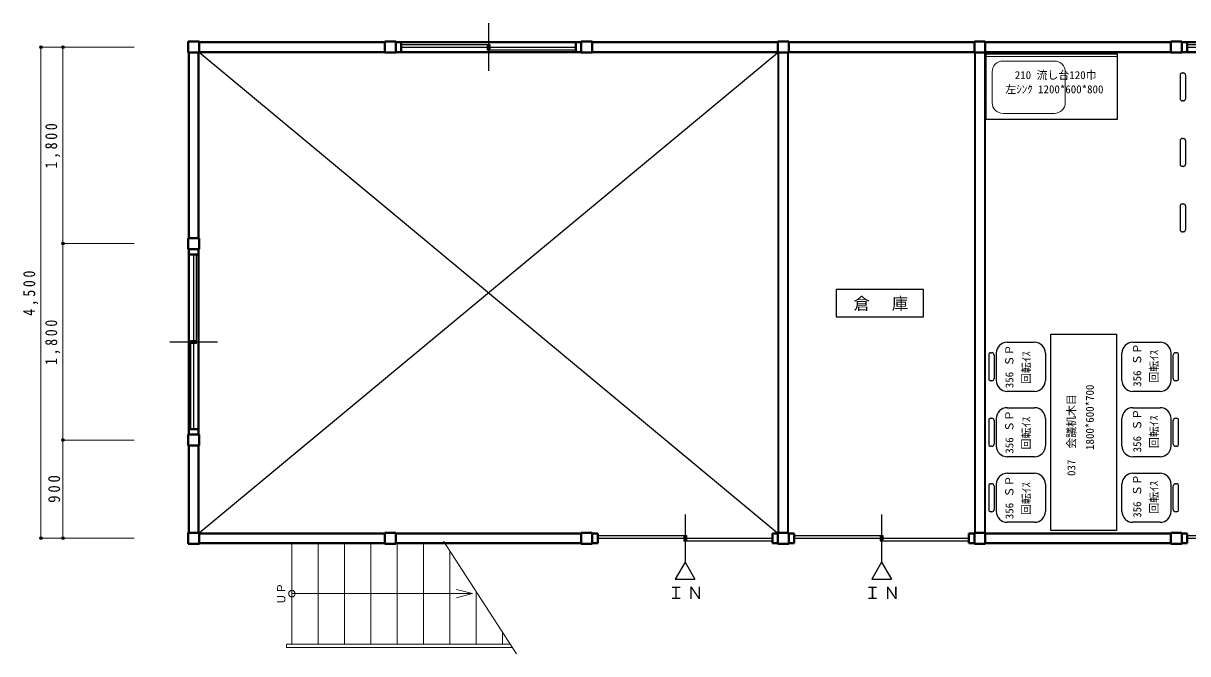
# Model space of a CAD drawing. Units: millimetres at full size, sheet at 1:50. Extents: x -8655 to 8652, y -6913 to 6546.
# Drawn here: x -8655 to 2009, y -6562 to -786 of the extents above; entities that cross this region are included whole.
import ezdxf
from ezdxf.enums import TextEntityAlignment as Align

# ---------------------------------------------------------------- set-up
doc = ezdxf.new("R2010")
doc.units = ezdxf.units.MM
doc.header["$LTSCALE"] = 50
doc.header["$PDMODE"] = 32
doc.header["$PDSIZE"] = 25
for name, color, linetype, lineweight in [('0-2', 2, 'Continuous', 40), ('0-3', 7, 'Continuous', 25), ('0-F', 4, 'Continuous', 18)]:
    doc.layers.add(name, color=color, linetype=linetype, lineweight=lineweight)
doc.styles.add('ＭＳ ゴシック', font='')
doc.styles.get('ＭＳ ゴシック').set_extended_font_data('MS Gothic')

msp = doc.modelspace()

# ---------------------------------------------------------------- linework, layer by layer
at = {"layer": '0-2', "color": 7, "lineweight": 25}
for p, q in [((-4394.53, -785.85), (-4394.53, -1222.1)), ((-5194.54, -978.98), (-4382.03, -978.98)), ((-5194.54, -1003.98), (-3594.53, -1003.98)), ((-4407.03, -978.98), (-4407.03, -1028.98)), ((-4407.03, -1028.98), (-3594.53, -1028.98)), ((-4382.03, -978.98), (-4382.03, -1028.98)), ((2005.46, -978.98), (2817.97, -978.98)), ((2005.46, -1003.98), (3605.47, -1003.98)), ((-7094.53, -4503.98), (-7094.53, -2903.98)), ((-7069.53, -3716.47), (-7069.53, -2903.98)), ((-7312.66, -3703.98), (-6876.41, -3703.98)), ((-7119.53, -4503.98), (-7119.53, -3691.48)), ((-7119.53, -3691.48), (-7069.53, -3691.48)), ((-7119.53, -3716.47), (-7069.53, -3716.47)), ((-2594.53, -5285.85), (-2594.53, -5722.1)), ((-794.53, -5285.85), (-794.53, -5722.1)), ((-3394.54, -5478.98), (-2582.03, -5478.98)), ((-3394.54, -5503.98), (-1794.53, -5503.98)), ((-2607.03, -5478.98), (-2607.03, -5528.98)), ((-2607.03, -5528.98), (-1794.53, -5528.98)), ((-2582.03, -5478.98), (-2582.03, -5528.98)), ((-1594.54, -5478.98), (-782.03, -5478.98)), ((-1594.54, -5503.98), (5.47, -5503.98)), ((-807.03, -5478.98), (-807.03, -5528.98)), ((-807.03, -5528.98), (5.47, -5528.98)), ((-782.03, -5478.98), (-782.03, -5528.98)), ((2005.46, -5478.98), (2817.97, -5478.98)), ((2005.46, -5503.98), (3605.47, -5503.98))]:
    msp.add_line(p, q, dxfattribs=at)
at = {"layer": '0-2'}
for p, q in [((-7044.53, -958.98), (-5344.53, -958.98)), ((-5344.53, -958.98), (-5344.53, -953.98)), ((-5244.53, -953.98), (-5344.53, -953.98)), ((-5244.53, -958.98), (-5244.53, -953.98)), ((-5244.53, -958.98), (-3544.53, -958.98)), ((-5194.53, -958.98), (-5194.53, -1048.97)), ((-3594.53, -958.98), (-3594.53, -1048.97)), ((-3544.53, -958.98), (-3544.53, -953.98)), ((-3444.53, -953.98), (-3544.53, -953.98)), ((-3444.53, -958.98), (-3444.53, -953.98)), ((-3444.53, -958.98), (-1744.53, -958.98)), ((-1744.53, -958.98), (-1744.53, -953.98)), ((-1644.53, -953.98), (-1744.53, -953.98)), ((-1644.53, -958.98), (-1644.53, -953.98)), ((-1644.53, -958.98), (55.47, -958.98)), ((55.47, -958.98), (55.47, -953.98)), ((155.47, -953.98), (55.47, -953.98)), ((155.47, -958.98), (155.47, -953.98)), ((155.47, -958.98), (1855.47, -958.98)), ((1855.47, -958.98), (1855.47, -953.98)), ((1955.47, -953.98), (1855.47, -953.98)), ((1955.47, -958.98), (1955.47, -953.98)), ((1955.47, -958.98), (3655.47, -958.98)), ((2005.47, -958.98), (2005.47, -1048.97)), ((-7139.53, -2753.98), (-7139.53, -1053.98)), ((-7049.53, -2753.98), (-7049.53, -1053.98)), ((-7044.53, -1048.98), (-5344.53, -1048.98)), ((-5344.53, -1053.98), (-5244.53, -1053.98)), ((-5244.53, -1048.98), (-3544.53, -1048.98)), ((-3544.53, -1053.98), (-3444.53, -1053.98)), ((-3444.53, -1048.98), (-1744.53, -1048.98)), ((-1744.53, -1053.98), (-1644.53, -1053.98)), ((-1644.53, -1048.98), (55.47, -1048.98)), ((55.47, -1053.98), (155.47, -1053.98)), ((155.47, -1048.98), (1855.47, -1048.98)), ((1855.47, -1053.98), (1955.47, -1053.98)), ((1955.47, -1048.98), (3655.47, -1048.98)), ((-7139.53, -2753.98), (-7144.53, -2753.98)), ((-7144.53, -2753.98), (-7144.53, -2853.98)), ((-7044.53, -2853.98), (-7044.53, -2753.98)), ((-7139.53, -2853.98), (-7144.53, -2853.98)), ((-7139.53, -4553.98), (-7139.53, -2853.98)), ((-7049.53, -4553.98), (-7049.53, -2853.98)), ((-7139.53, -2903.98), (-7049.53, -2903.98)), ((-7139.53, -4553.98), (-7144.53, -4553.98)), ((-7144.53, -4553.98), (-7144.53, -4653.98)), ((-7139.53, -4503.98), (-7049.53, -4503.98)), ((-7044.53, -4653.98), (-7044.53, -4553.98)), ((-7139.53, -4653.98), (-7144.53, -4653.98)), ((-7139.53, -5453.98), (-7139.53, -4653.98)), ((-7049.53, -5453.98), (-7049.53, -4653.98)), ((-5344.53, -5458.98), (-7044.53, -5458.98)), ((-5344.53, -5458.98), (-5344.53, -5453.98)), ((-5244.53, -5453.98), (-5344.53, -5453.98)), ((-5244.53, -5458.98), (-5244.53, -5453.98)), ((-3544.53, -5458.98), (-5244.53, -5458.98)), ((-3544.53, -5458.98), (-3544.53, -5453.98)), ((-3444.53, -5453.98), (-3544.53, -5453.98)), ((-3444.53, -5458.98), (-3444.53, -5453.98)), ((-3394.53, -5458.98), (-3444.53, -5458.98)), ((-3394.53, -5458.98), (-3394.53, -5548.97)), ((-1794.53, -5458.98), (-1794.53, -5548.97)), ((-1744.53, -5458.98), (-1794.53, -5458.98)), ((-1744.53, -5458.98), (-1744.53, -5453.98)), ((-1644.53, -5453.98), (-1744.53, -5453.98)), ((-1644.53, -5458.98), (-1644.53, -5453.98)), ((-1594.53, -5458.98), (-1644.53, -5458.98)), ((-1594.53, -5458.98), (-1594.53, -5548.97)), ((5.47, -5458.98), (5.47, -5548.97)), ((55.47, -5458.98), (5.47, -5458.98)), ((55.47, -5458.98), (55.47, -5453.98)), ((155.47, -5453.98), (55.47, -5453.98)), ((155.47, -5458.98), (155.47, -5453.98)), ((1855.47, -5458.98), (155.47, -5458.98)), ((1855.47, -5458.98), (1855.47, -5453.98)), ((1955.47, -5453.98), (1855.47, -5453.98)), ((1955.47, -5458.98), (1955.47, -5453.98)), ((2005.47, -5458.98), (1955.47, -5458.98)), ((2005.47, -5458.98), (2005.47, -5548.97)), ((-5344.53, -5548.98), (-7044.53, -5548.98)), ((-5344.53, -5553.98), (-5244.53, -5553.98)), ((-3544.53, -5548.98), (-5244.53, -5548.98)), ((-3394.53, -5548.98), (-3444.53, -5548.98)), ((-1744.53, -5548.98), (-1794.53, -5548.98)), ((-1594.53, -5548.98), (-1644.53, -5548.98)), ((55.47, -5548.98), (5.47, -5548.98)), ((55.47, -5553.98), (155.47, -5553.98)), ((1855.47, -5548.98), (155.47, -5548.98)), ((2005.47, -5548.98), (1955.47, -5548.98))]:
    msp.add_line(p, q, dxfattribs=at)
at = {"layer": '0-2', "color": 3, "lineweight": 35}
for p, q in [((-1739.53, -5453.98), (-1739.53, -1053.98)), ((-1649.53, -5453.98), (-1649.53, -1053.98)), ((60.47, -1053.98), (60.47, -5453.98)), ((150.47, -1053.98), (150.47, -5453.98))]:
    msp.add_line(p, q, dxfattribs=at)
at = {"layer": '0-2', "color": 4, "lineweight": 18}
for p, q in [((-4806.72, -5532.15), (-4138.99, -6561.83)), ((-6194.53, -5548.98), (-6194.53, -6473.98)), ((-5953.63, -5549.43), (-5953.63, -6473.98)), ((-5712.72, -5549.88), (-5712.72, -6473.98)), ((-5471.81, -5550.34), (-5471.81, -6473.98)), ((-5230.9, -5550.79), (-5230.9, -6473.98)), ((-4989.99, -5551.25), (-4989.99, -6473.98)), ((-4749.08, -5621.03), (-4749.08, -6473.98)), ((-6194.53, -6011.48), (-4541.49, -6011.48)), ((-4541.49, -6011.48), (-4686.38, -5972.65)), ((-4541.49, -6011.48), (-4686.38, -6050.3)), ((-4508.17, -5992.53), (-4508.17, -6473.98)), ((-4267.26, -6364.02), (-4267.26, -6473.98)), ((-6244.53, -6473.98), (-6244.53, -6503.98)), ((-6244.53, -6473.98), (-4195.96, -6473.98)), ((-6244.53, -6503.98), (-4176.5, -6503.98))]:
    msp.add_line(p, q, dxfattribs=at)
at = {"layer": '0-2'}
for points in [[(-7144.53, -1053.98), (-7044.53, -1053.98), (-7044.53, -953.98), (-7144.53, -953.98)], [(-7144.53, -5553.98), (-7044.53, -5553.98), (-7044.53, -5453.98), (-7144.53, -5453.98)]]:
    msp.add_lwpolyline(points, close=True, dxfattribs=at)
for points in [[(-5344.53, -958.98), (-5344.53, -1048.98), (-5344.53, -1053.98)], [(-5244.53, -958.98), (-5244.53, -1048.98), (-5244.53, -1053.98)], [(-3544.53, -958.98), (-3544.53, -1048.98), (-3544.53, -1053.98)], [(-3444.53, -958.98), (-3444.53, -1048.98), (-3444.53, -1053.98)], [(-1744.53, -958.98), (-1744.53, -1048.98), (-1744.53, -1053.98)], [(-1644.53, -958.98), (-1644.53, -1048.98), (-1644.53, -1053.98)], [(55.47, -958.98), (55.47, -1048.98), (55.47, -1053.98)], [(155.47, -958.98), (155.47, -1048.98), (155.47, -1053.98)], [(1855.47, -958.98), (1855.47, -1048.98), (1855.47, -1053.98)], [(1955.47, -958.98), (1955.47, -1048.98), (1955.47, -1053.98)], [(-7139.53, -2753.98), (-7049.53, -2753.98), (-7044.53, -2753.98)], [(-7139.53, -2853.98), (-7049.53, -2853.98), (-7044.53, -2853.98)], [(-7139.53, -4553.98), (-7049.53, -4553.98), (-7044.53, -4553.98)], [(-7139.53, -4653.98), (-7049.53, -4653.98), (-7044.53, -4653.98)], [(-5344.53, -5458.98), (-5344.53, -5548.98), (-5344.53, -5553.98)], [(-5244.53, -5458.98), (-5244.53, -5548.98), (-5244.53, -5553.98)], [(-3544.53, -5458.98), (-3544.53, -5548.98), (-3544.53, -5553.98), (-3444.53, -5553.98)], [(-3444.53, -5458.98), (-3444.53, -5548.98), (-3444.53, -5553.98)], [(-1744.53, -5458.98), (-1744.53, -5548.98), (-1744.53, -5553.98), (-1644.53, -5553.98)], [(-1644.53, -5458.98), (-1644.53, -5548.98), (-1644.53, -5553.98)], [(55.47, -5458.98), (55.47, -5548.98), (55.47, -5553.98)], [(155.47, -5458.98), (155.47, -5548.98), (155.47, -5553.98)], [(1855.47, -5458.98), (1855.47, -5548.98), (1855.47, -5553.98), (1955.47, -5553.98)], [(1955.47, -5458.98), (1955.47, -5548.98), (1955.47, -5553.98)]]:
    msp.add_lwpolyline(points, dxfattribs=at)
at = {"layer": '0-2', "color": 4, "lineweight": 18}
msp.add_circle((-6194.53, -6011.48), 30, dxfattribs=at)
at = {"layer": '0-3', "color": 4, "lineweight": 18}
for p, q in [((162.68, -1091.7), (1362.68, -1091.7)), ((787.68, -1131.7), (317.68, -1131.7)), ((217.68, -1231.7), (217.68, -1511.7)), ((887.68, -1231.7), (887.68, -1511.7)), ((317.68, -1611.7), (787.68, -1611.7))]:
    msp.add_line(p, q, dxfattribs=at)
at = {"layer": '0-3'}
for p, q in [((1939.36, -1260.54), (1939.36, -1476.67)), ((1959.36, -1240.54), (1969.36, -1240.54)), ((1989.36, -1260.54), (1989.36, -1476.67)), ((1969.36, -1496.67), (1959.36, -1496.67)), ((1939.36, -1860.54), (1939.36, -2076.67)), ((1959.36, -1840.54), (1969.36, -1840.54)), ((1989.36, -1860.54), (1989.36, -2076.67)), ((1969.36, -2096.67), (1959.36, -2096.67)), ((1959.36, -2440.54), (1969.36, -2440.54)), ((1939.36, -2460.54), (1939.36, -2676.67)), ((1989.36, -2460.54), (1989.36, -2676.67)), ((1969.36, -2696.67), (1959.36, -2696.67)), ((356.12, -3708.07), (606.11, -3708.07)), ((1506.12, -3708.07), (1756.11, -3708.07)), ((186.12, -3825.06), (186.12, -4041.19)), ((206.12, -3805.07), (216.12, -3805.07)), ((236.12, -3825.06), (236.12, -4041.19)), ((256.12, -3808.07), (256.12, -4058.07)), ((706.12, -3808.07), (706.12, -4058.07)), ((1406.11, -4058.07), (1406.11, -3808.07)), ((1856.12, -4058.07), (1856.12, -3808.07)), ((1876.11, -4041.07), (1876.11, -3824.94)), ((1896.12, -3804.94), (1906.11, -3804.94)), ((1926.11, -4041.07), (1926.11, -3824.94)), ((216.12, -4061.19), (206.12, -4061.19)), ((606.11, -4158.07), (356.12, -4158.07)), ((1756.11, -4158.07), (1506.12, -4158.07)), ((1906.11, -4061.07), (1896.12, -4061.07)), ((356.12, -4308.07), (606.11, -4308.07)), ((1506.12, -4308.07), (1756.11, -4308.07)), ((186.12, -4425.06), (186.12, -4641.19)), ((206.12, -4405.07), (216.12, -4405.07)), ((236.12, -4425.06), (236.12, -4641.19)), ((256.12, -4408.07), (256.12, -4658.07)), ((706.12, -4408.07), (706.12, -4658.07)), ((1406.11, -4658.07), (1406.11, -4408.07)), ((1856.12, -4658.07), (1856.12, -4408.07)), ((1876.11, -4641.07), (1876.11, -4424.94)), ((1896.12, -4404.94), (1906.11, -4404.94)), ((1926.11, -4641.07), (1926.11, -4424.94)), ((216.12, -4661.19), (206.12, -4661.19)), ((1906.11, -4661.07), (1896.12, -4661.07)), ((606.11, -4758.07), (356.12, -4758.07)), ((1756.11, -4758.07), (1506.12, -4758.07)), ((206.12, -5005.06), (216.12, -5005.06)), ((256.12, -5008.07), (256.12, -5258.07)), ((356.12, -4908.07), (606.11, -4908.07)), ((706.12, -5008.07), (706.12, -5258.07)), ((1406.11, -5258.07), (1406.11, -5008.07)), ((1506.12, -4908.07), (1756.11, -4908.07)), ((1856.12, -5258.07), (1856.12, -5008.07)), ((1896.12, -5004.94), (1906.11, -5004.94)), ((186.12, -5025.06), (186.12, -5241.19)), ((236.12, -5025.06), (236.12, -5241.19)), ((1876.11, -5241.07), (1876.11, -5024.94)), ((1926.11, -5241.07), (1926.11, -5024.94)), ((216.12, -5261.19), (206.12, -5261.19)), ((1906.11, -5261.07), (1896.12, -5261.07)), ((606.11, -5358.07), (356.12, -5358.07)), ((1756.11, -5358.07), (1506.12, -5358.07))]:
    msp.add_line(p, q, dxfattribs=at)
for points in [[(162.68, -1666.7), (162.68, -1066.7), (1362.68, -1066.7), (1362.68, -1666.7)], [(1356.11, -5433.07), (756.12, -5433.07), (756.12, -3633.07), (1356.11, -3633.07)]]:
    msp.add_lwpolyline(points, close=True, dxfattribs=at)
at = {"layer": '0-3', "color": 4, "lineweight": 18}
for centre, start, end in [((317.68, -1231.7), 90, 180), ((787.68, -1231.7), 0, 90), ((317.68, -1511.7), 180, 270), ((787.68, -1511.7), 270, 0)]:
    msp.add_arc(centre, 100, start, end, dxfattribs=at)
at = {"layer": '0-3'}
for centre, radius, start, end in [((1959.36, -1260.54), 20, 90, 180), ((1969.36, -1260.54), 20, 0, 90), ((1959.36, -1476.67), 20, 180, 270), ((1969.36, -1476.67), 20, 270, 0), ((1959.36, -1860.54), 20, 90, 180), ((1969.36, -1860.54), 20, 0, 90), ((1959.36, -2076.67), 20, 180, 270), ((1969.36, -2076.67), 20, 270, 0), ((1959.36, -2460.54), 20, 90, 180), ((1969.36, -2460.54), 20, 0, 90), ((1959.36, -2676.67), 20, 180, 270), ((1969.36, -2676.67), 20, 270, 0), ((356.12, -3808.07), 100, 90, 180), ((606.11, -3808.07), 100, 0, 90), ((1506.12, -3808.07), 100, 90, 180), ((1756.11, -3808.07), 100, 0, 90), ((206.12, -3825.06), 20, 90, 180), ((216.12, -3825.06), 20, 0, 90), ((1896.12, -3824.94), 20, 90, 180), ((1906.11, -3824.94), 20, 0, 90), ((206.12, -4041.19), 20, 180, 270), ((216.12, -4041.19), 20, 270, 0), ((1896.12, -4041.07), 20, 180, 270), ((1906.11, -4041.07), 20, 270, 0), ((356.12, -4058.07), 100, 180, 270), ((606.11, -4058.07), 100, 270, 0), ((1506.12, -4058.07), 100, 180, 270), ((1756.11, -4058.07), 100, 270, 0), ((356.12, -4408.07), 100, 90, 180), ((606.11, -4408.07), 100, 0, 90), ((1506.12, -4408.07), 100, 90, 180), ((1756.11, -4408.07), 100, 0, 90), ((206.12, -4425.06), 20, 90, 180), ((216.12, -4425.06), 20, 0, 90), ((1896.12, -4424.94), 20, 90, 180), ((1906.11, -4424.94), 20, 0, 90), ((206.12, -4641.19), 20, 180, 270), ((216.12, -4641.19), 20, 270, 0), ((356.12, -4658.07), 100, 180, 270), ((606.11, -4658.07), 100, 270, 0), ((1506.12, -4658.07), 100, 180, 270), ((1756.11, -4658.07), 100, 270, 0), ((1896.12, -4641.07), 20, 180, 270), ((1906.11, -4641.07), 20, 270, 0), ((206.12, -5025.06), 20, 90, 180), ((216.12, -5025.06), 20, 0, 90), ((356.12, -5008.07), 100, 90, 180), ((606.11, -5008.07), 100, 0, 90), ((1506.12, -5008.07), 100, 90, 180), ((1756.11, -5008.07), 100, 0, 90), ((1896.12, -5024.94), 20, 90, 180), ((1906.11, -5024.94), 20, 0, 90), ((206.12, -5241.19), 20, 180, 270), ((216.12, -5241.19), 20, 270, 0), ((356.12, -5258.07), 100, 180, 270), ((606.11, -5258.07), 100, 270, 0), ((1506.12, -5258.07), 100, 180, 270), ((1756.11, -5258.07), 100, 270, 0), ((1896.12, -5241.07), 20, 180, 270), ((1906.11, -5241.07), 20, 270, 0)]:
    msp.add_arc(centre, radius, start, end, dxfattribs=at)
at = {"layer": '0-F'}
for p, q in [((-8493.26, -5503.98), (-8493.26, -1003.98)), ((-8493.26, -1003.98), (-8291.93, -1003.98)), ((-8291.93, -1003.98), (-8291.93, -2803.98)), ((-8291.93, -1003.98), (-7639.75, -1003.98)), ((-8291.93, -2803.98), (-7639.75, -2803.98)), ((-8291.93, -2803.98), (-8291.93, -4603.98)), ((-8291.93, -4603.98), (-7639.75, -4603.98)), ((-8291.93, -4603.98), (-8291.93, -5503.98)), ((-8493.26, -5503.98), (-8291.93, -5503.98)), ((-8291.93, -5503.98), (-7639.75, -5503.98))]:
    msp.add_line(p, q, dxfattribs=at)
at = {"layer": '0-F', "color": 7, "lineweight": 25}
for p, q in [((-7044.53, -5453.98), (-1744.53, -1053.98)), ((-1744.53, -5458.98), (-7044.53, -1053.98)), ((-2594.53, -5722.1), (-2685.09, -5878.94)), ((-2594.53, -5722.1), (-2503.98, -5878.94)), ((-794.53, -5722.1), (-885.09, -5878.94)), ((-794.53, -5722.1), (-703.98, -5878.94)), ((-2685.09, -5878.94), (-2503.98, -5878.94)), ((-885.09, -5878.94), (-703.98, -5878.94))]:
    msp.add_line(p, q, dxfattribs=at)
msp.add_lwpolyline([(-1211.79, -3474.21), (-411.79, -3474.21), (-411.79, -3224.21), (-1211.79, -3224.21)], close=True, dxfattribs=at)
at = {"layer": '0-F'}
for p in [(-8493.26, -1003.98), (-8291.93, -1003.98), (-8291.93, -2803.98), (-8291.93, -4603.98), (-8493.26, -5503.98), (-8291.93, -5503.98)]:
    msp.add_point(p, dxfattribs=at)

# ---------------------------------------------------------------- texts
at = {"layer": '0-2', "color": 4, "style": 'ＭＳ ゴシック'}
msp.add_text('ＵＰ', height=73.31, rotation=90, dxfattribs=at).set_placement((-6233.43, -6112.06), align=Align.BOTTOM_LEFT)
at = {"layer": '0-3', "color": 4, "style": 'ＭＳ ゴシック'}
for s, p in [('210 流し台120巾', (425.39, -1319.4)), ('左ｼﾝｸ 1200*600*800', (338.91, -1449.13))]:
    msp.add_text(s, height=73.31, dxfattribs=at).set_placement(p, align=Align.BOTTOM_LEFT)
for s, p in [('356 ＳＰ', (434.7, -4129.16)), ('回転ｲｽ', (589.12, -4090.56)), ('356 ＳＰ', (1604.97, -4116.7)), ('回転ｲｽ', (1759.4, -4078.09)), ('1800*600*700', (1171.57, -4694.7)), ('037\u3000会議机木目', (1002.24, -4933.31)), ('356 ＳＰ', (434.7, -4729.16)), ('356 ＳＰ', (1604.97, -4716.7)), ('回転ｲｽ', (589.12, -4690.56)), ('回転ｲｽ', (1759.4, -4678.09)), ('356 ＳＰ', (434.7, -5329.16)), ('回転ｲｽ', (589.12, -5290.56)), ('356 ＳＰ', (1604.97, -5316.7)), ('回転ｲｽ', (1759.4, -5278.09))]:
    msp.add_text(s, height=73.31, rotation=90, dxfattribs=at).set_placement(p, align=Align.BOTTOM_LEFT)
at = {"layer": '0-F', "color": 7, "char_height": 110, "attachment_point": 7, "rotation": 90, "style": 'ＭＳ ゴシック'}
for s, insert in [('\\T1.38;\\W0.85;1,800', (-8316.93, -2116.48)), ('\\T1.38;\\W0.85;4,500', (-8518.26, -3466.48)), ('\\T1.38;\\W0.85;1,800', (-8316.93, -3916.48)), ('\\T1.38;\\W0.9;900', (-8316.93, -5178.98))]:
    msp.add_mtext(s, dxfattribs=dict(at, insert=insert))
at = {"layer": '0-F', "color": 7, "char_height": 110, "attachment_point": 7, "style": 'ＭＳ ゴシック'}
for s, insert in [('\\T1.17;倉\u3000庫', (-1051.68, -3421.12)), ('\\T1.17;ＩＮ', (-2752.16, -6059.26)), ('\\T1.17;ＩＮ', (-952.16, -6059.26))]:
    msp.add_mtext(s, dxfattribs=dict(at, insert=insert))

doc.saveas('drawing.dxf')
